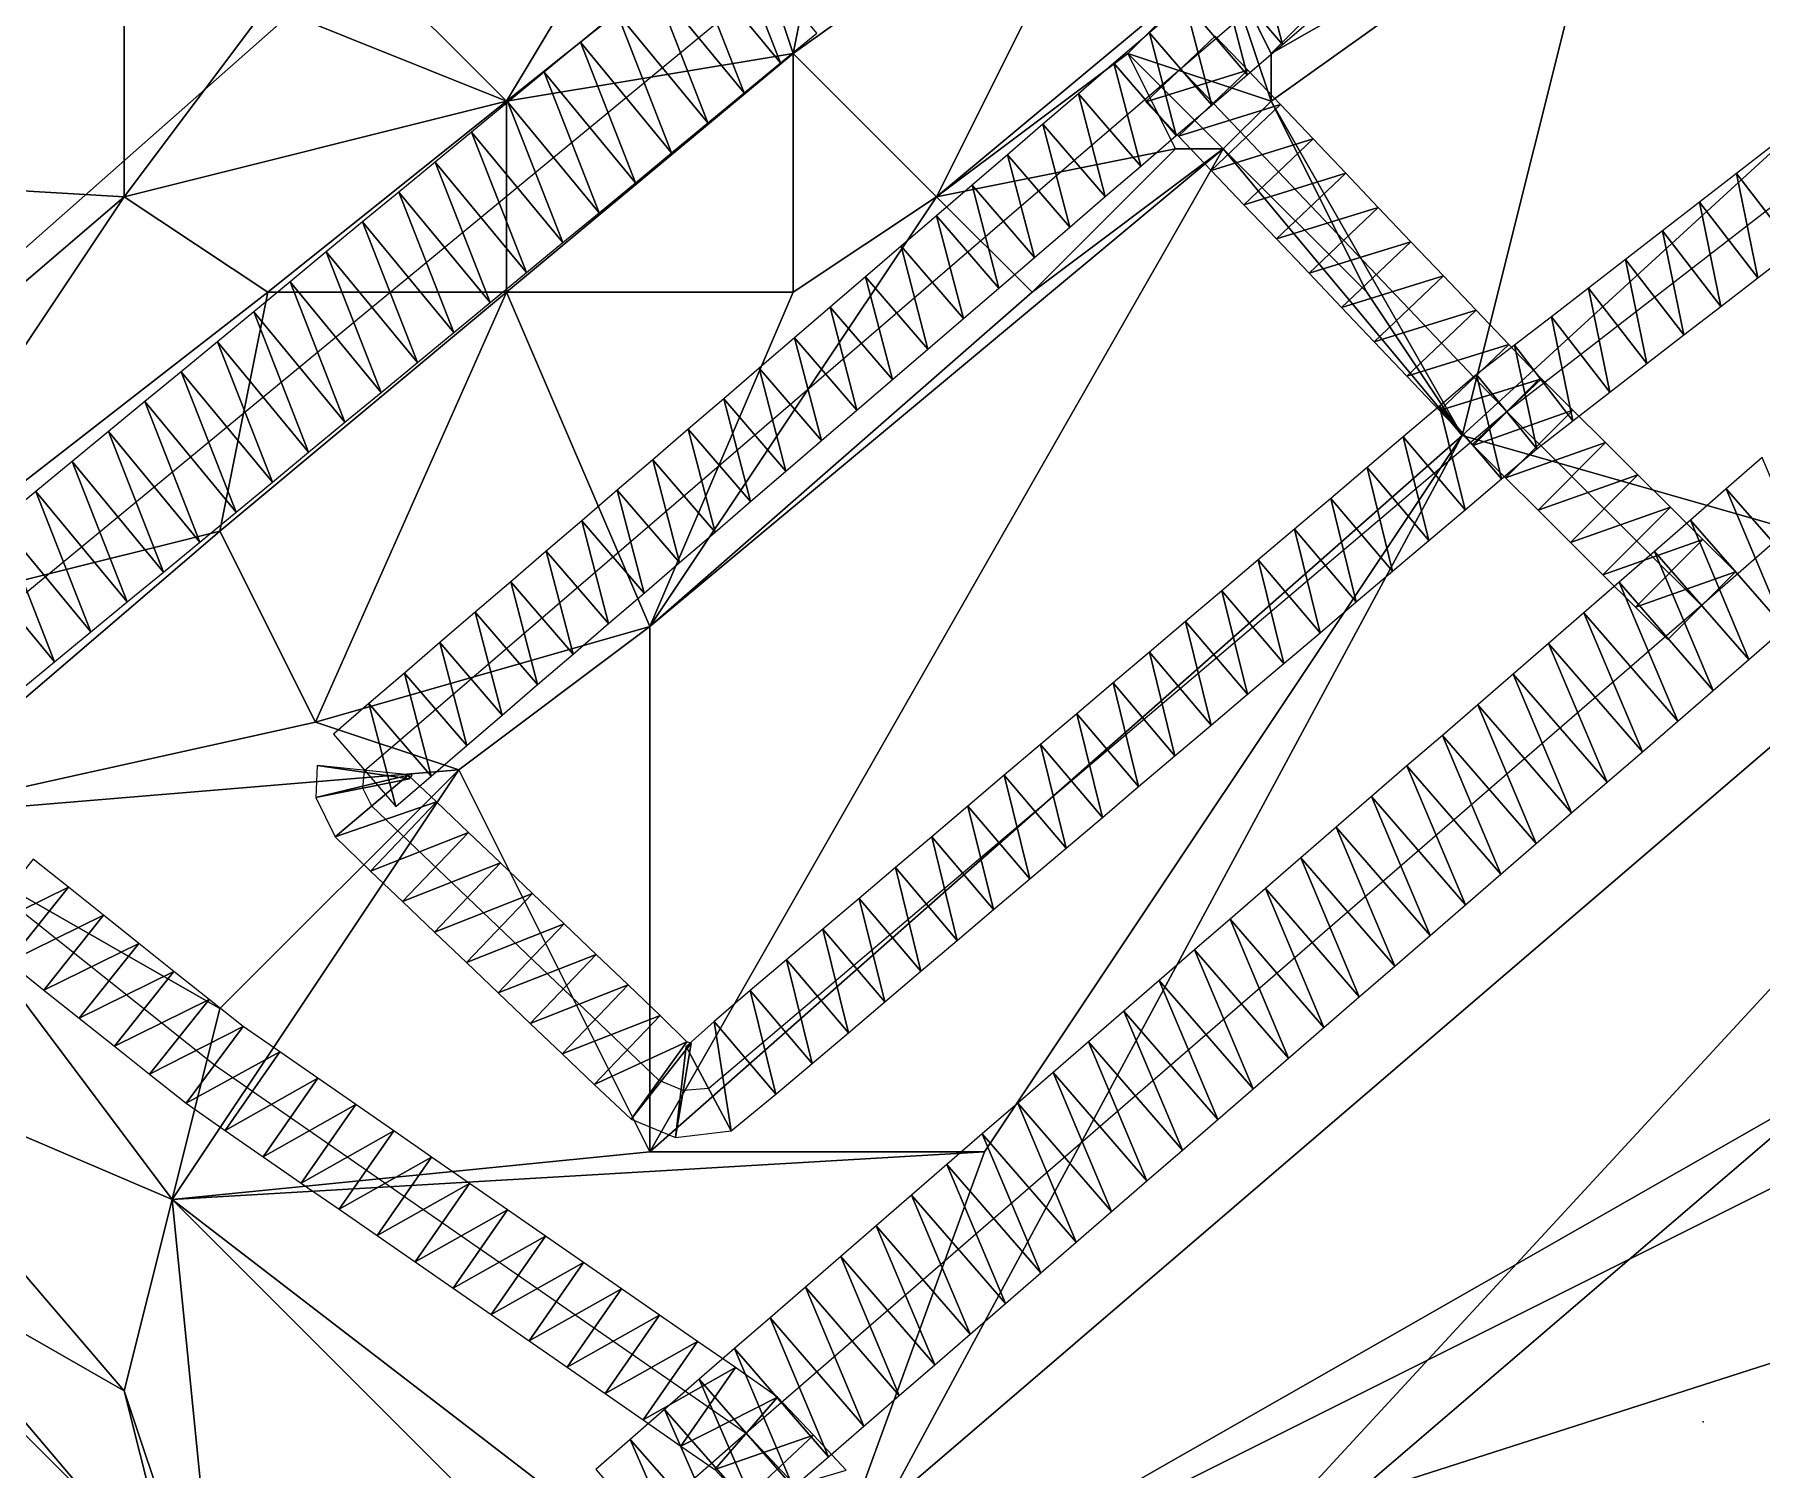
# Model space of a CAD drawing. Header units: metres. Extents: x -1103 to 901, y -902 to 905.
# Drawn here: x -559.8 to -487.5, y 78.7 to 138.8 of the extents above; entities that cross this region are included whole.
import ezdxf

# ---------------------------------------------------------------- set-up
doc = ezdxf.new("R2010")
doc.units = ezdxf.units.M
for name, color, linetype in [('OSM_BUILDING_FOOTPRINTS', 7, 'CONTINUOUS'), ('OSM_BUILDING_ROOFS', 1, 'CONTINUOUS'), ('OSM_BUILDING_WALLS', 8, 'CONTINUOUS'), ('OSM_ROAD_AXES', 2, 'CONTINUOUS'), ('OSM_ROAD_SURFACE', 9, 'CONTINUOUS'), ('OSM_TERRAIN', 3, 'CONTINUOUS'), ('OSM_TREES', 3, 'CONTINUOUS')]:
    doc.layers.add(name, color=color, linetype=linetype)

msp = doc.modelspace()

# ---------------------------------------------------------------- linework, layer by layer
at = {"layer": 'OSM_BUILDING_FOOTPRINTS'}
for points in [[(-587.352, 132.904, 14.427), (-562.592, 154.779, 14.427), (-549.051, 139.661, 14.427), (-573.811, 117.786, 14.427), (-587.352, 132.904, 14.427)], [(-522.952, 78.196, 11.953), (-442.305, 147.392, 11.953), (-434.379, 138.269, 11.953), (-438.115, 135.073, 11.953), (-439.994, 137.229, 11.953), (-448.218, 130.174, 11.953), (-436.092, 116.228, 11.953), (-447.842, 106.153, 11.953), (-452.905, 111.981, 11.953), (-450.341, 114.182, 11.953), (-451.711, 115.753, 11.953), (-453.988, 113.795, 11.953), (-457.713, 118.075, 11.953), (-476.107, 102.283, 11.953), (-472.525, 98.158, 11.953), (-479.511, 92.163, 11.953), (-482.96, 96.123, 11.953), (-514.794, 68.818, 11.953), (-522.952, 78.196, 11.953)], [(-568.991, 91.101, 11.291), (-554.278, 73.75, 11.291), (-580.663, 51.664, 11.291), (-595.376, 69.016, 11.291), (-568.991, 91.101, 11.291)]]:
    msp.add_polyline3d(points, close=True, dxfattribs=at)
at = {"layer": 'OSM_BUILDING_ROOFS'}
for points in [[(-562.592, 154.779, 26.027), (-573.811, 117.786, 26.027), (-549.051, 139.661, 26.027)], [(-442.305, 147.392, 20.353), (-522.952, 78.196, 20.353), (-514.794, 68.818, 20.353)], [(-442.305, 147.392, 20.353), (-514.794, 68.818, 20.353), (-482.96, 96.123, 20.353)], [(-554.278, 73.75, 80.491), (-568.991, 91.101, 80.491), (-595.376, 69.016, 80.491)]]:
    msp.add_3dface(points, dxfattribs=at)
at = {"layer": 'OSM_BUILDING_WALLS'}
for points in [[(-442.305, 147.392, 11.953), (-522.952, 78.196, 11.953), (-522.952, 78.196, 20.353)], [(-442.305, 147.392, 11.953), (-522.952, 78.196, 20.353), (-442.305, 147.392, 20.353)], [(-573.811, 117.786, 14.427), (-549.051, 139.661, 14.427), (-549.051, 139.661, 26.027)], [(-573.811, 117.786, 14.427), (-549.051, 139.661, 26.027), (-573.811, 117.786, 26.027)], [(-514.794, 68.818, 11.953), (-482.96, 96.123, 11.953), (-482.96, 96.123, 20.353)], [(-514.794, 68.818, 11.953), (-482.96, 96.123, 20.353), (-514.794, 68.818, 20.353)], [(-554.278, 73.75, 11.291), (-568.991, 91.101, 11.291), (-568.991, 91.101, 80.491)], [(-554.278, 73.75, 11.291), (-568.991, 91.101, 80.491), (-554.278, 73.75, 80.491)]]:
    msp.add_3dface(points, dxfattribs=at)
at = {"layer": 'OSM_ROAD_AXES'}
for points in [[(-361.459, 281.704, 11.575), (-475.743, 185.059, 13.242), (-568.428, 108.563, 15.081), (-658.459, 30.519, 14.781), (-712.633, -16.991, 17.947), (-735.857, -37.053, 19.852), (-738.543, -38.988, 20.274), (-740.676, -40.835, 20.932), (-812.988, -100.179, 24.888), (-836.908, -123.458, 22.18), (-868.952, -154.745, 17.428), (-897.758, -186.208, 15.969), (-899.913, -187.933, 15.965)], [(-545.944, 107.977, 15.06), (-511.789, 137.35, 15.744), (-476.196, 167.84, 13.299), (-473.897, 168.061, 13.085), (-472.117, 166.657, 13.083), (-461.074, 157.533, 13.336), (-459.737, 155.399, 13.435)], [(-442.15, 156.582, 13.492), (-452.386, 147.746, 13.94), (-489.979, 114.879, 14.143), (-529.971, 80.219, 14.083), (-551.537, 61.319, 13.993), (-625.729, -3.299, 14.549)], [(-459.737, 155.399, 13.435), (-459.438, 152.966, 13.615), (-498.137, 122.996, 14.196), (-531.541, 94.651, 14.288), (-532.602, 94.574, 14.338), (-533.619, 94.994, 14.4), (-545.646, 106.484, 14.987), (-546.022, 107.236, 15.04), (-545.944, 107.977, 15.06)], [(-498.137, 122.996, 14.196), (-511.789, 137.35, 15.744)], [(-489.979, 114.879, 14.143), (-498.137, 122.996, 14.196)], [(-568.428, 108.563, 15.081), (-552.223, 95.646, 14.291), (-529.971, 80.219, 14.083), (-461.681, 7.43, 15.481), (-453.214, -0.566, 15.33), (-451.887, -1.805, 15.322), (-451.08, -2.579, 15.323)]]:
    msp.add_polyline3d(points, dxfattribs=at)
at = {"layer": 'OSM_ROAD_SURFACE'}
for points in [[(-530.832, 143.482, 17.345), (-532.352, 142.228, 17.24), (-528.532, 137.6, 17.25)], [(-530.832, 143.482, 17.345), (-528.532, 137.6, 17.25), (-527.013, 138.854, 17.3)], [(-507.521, 138.372, 15.995), (-508.641, 142.68, 16.015), (-510.124, 141.41, 16.018)], [(-507.521, 138.372, 15.995), (-506.038, 139.643, 15.928), (-508.641, 142.68, 16.015)], [(-532.352, 142.228, 17.24), (-533.871, 140.974, 17.134), (-530.052, 136.346, 17.136)], [(-532.352, 142.228, 17.24), (-530.052, 136.346, 17.136), (-528.532, 137.6, 17.25)], [(-533.871, 140.974, 17.134), (-535.39, 139.72, 17.029), (-531.571, 135.092, 17.023)], [(-533.871, 140.974, 17.134), (-531.571, 135.092, 17.023), (-530.052, 136.346, 17.136)], [(-509.004, 137.102, 15.599), (-510.124, 141.41, 16.018), (-511.607, 140.14, 16.008)], [(-509.004, 137.102, 15.599), (-507.521, 138.372, 15.995), (-510.124, 141.41, 16.018)], [(-535.39, 139.72, 17.029), (-536.91, 138.466, 16.925), (-533.091, 133.838, 16.909)], [(-535.39, 139.72, 17.029), (-533.091, 133.838, 16.909), (-531.571, 135.092, 17.023)], [(-510.486, 135.833, 15.603), (-511.607, 140.14, 16.008), (-513.091, 138.868, 15.999)], [(-510.486, 135.833, 15.603), (-509.004, 137.102, 15.599), (-511.607, 140.14, 16.008)], [(-511.97, 134.557, 15.865), (-513.091, 138.868, 15.999), (-514.578, 137.59, 15.973)], [(-511.97, 134.557, 15.865), (-510.486, 135.833, 15.603), (-513.091, 138.868, 15.999)], [(-536.91, 138.466, 16.925), (-538.429, 137.212, 16.826), (-534.61, 132.584, 16.795)], [(-536.91, 138.466, 16.925), (-534.61, 132.584, 16.795), (-533.091, 133.838, 16.909)], [(-508.974, 137.293, 15.613), (-510.339, 138.729, 15.815), (-513.238, 135.972, 15.957)], [(-513.455, 133.28, 15.897), (-514.578, 137.59, 15.973), (-516.063, 136.312, 15.941)], [(-513.455, 133.28, 15.897), (-511.97, 134.557, 15.865), (-514.578, 137.59, 15.973)], [(-538.429, 137.212, 16.826), (-539.949, 135.957, 16.726), (-536.13, 131.33, 16.681)], [(-538.429, 137.212, 16.826), (-536.13, 131.33, 16.681), (-534.61, 132.584, 16.795)], [(-508.974, 137.293, 15.613), (-513.238, 135.972, 15.957), (-511.873, 134.537, 15.844)], [(-507.609, 135.858, 15.416), (-508.974, 137.293, 15.613), (-511.873, 134.537, 15.844)], [(-539.949, 135.957, 16.726), (-541.468, 134.703, 16.617), (-537.649, 130.076, 16.568)], [(-539.949, 135.957, 16.726), (-537.649, 130.076, 16.568), (-536.13, 131.33, 16.681)], [(-514.94, 132.003, 15.838), (-516.063, 136.312, 15.941), (-517.548, 135.035, 15.907)], [(-514.94, 132.003, 15.838), (-513.455, 133.28, 15.897), (-516.063, 136.312, 15.941)], [(-507.609, 135.858, 15.416), (-511.873, 134.537, 15.844), (-510.507, 133.101, 15.423)], [(-506.244, 134.422, 15.26), (-507.609, 135.858, 15.416), (-510.507, 133.101, 15.423)], [(-541.468, 134.703, 16.617), (-542.988, 133.449, 16.51), (-539.168, 128.822, 16.454)], [(-541.468, 134.703, 16.617), (-539.168, 128.822, 16.454), (-537.649, 130.076, 16.568)], [(-516.425, 130.725, 15.778), (-517.548, 135.035, 15.907), (-519.033, 133.758, 15.874)], [(-516.425, 130.725, 15.778), (-514.94, 132.003, 15.838), (-517.548, 135.035, 15.907)], [(-517.91, 129.448, 15.718), (-519.033, 133.758, 15.874), (-520.518, 132.481, 15.84)], [(-517.91, 129.448, 15.718), (-516.425, 130.725, 15.778), (-519.033, 133.758, 15.874)], [(-506.244, 134.422, 15.26), (-510.507, 133.101, 15.423), (-509.142, 131.666, 15.272)], [(-504.879, 132.987, 15.105), (-506.244, 134.422, 15.26), (-509.142, 131.666, 15.272)], [(-486.978, 134.168, 14.179), (-488.526, 132.969, 14.2), (-486.077, 129.806, 14.17)], [(-542.988, 133.449, 16.51), (-544.507, 132.195, 16.402), (-540.688, 127.568, 16.354)], [(-542.988, 133.449, 16.51), (-540.688, 127.568, 16.354), (-539.168, 128.822, 16.454)], [(-519.395, 128.171, 15.675), (-520.518, 132.481, 15.84), (-522.003, 131.204, 15.797)], [(-519.395, 128.171, 15.675), (-517.91, 129.448, 15.718), (-520.518, 132.481, 15.84)], [(-504.879, 132.987, 15.105), (-509.142, 131.666, 15.272), (-507.777, 130.23, 15.121)], [(-503.514, 131.551, 14.949), (-504.879, 132.987, 15.105), (-507.777, 130.23, 15.121)], [(-488.526, 132.969, 14.2), (-490.074, 131.77, 14.221), (-487.625, 128.607, 14.18)], [(-488.526, 132.969, 14.2), (-487.625, 128.607, 14.18), (-486.077, 129.806, 14.17)], [(-544.507, 132.195, 16.402), (-546.026, 130.941, 16.294), (-542.207, 126.314, 16.278)], [(-544.507, 132.195, 16.402), (-542.207, 126.314, 16.278), (-540.688, 127.568, 16.354)], [(-490.074, 131.77, 14.221), (-491.622, 130.571, 14.242), (-489.173, 127.409, 14.191)], [(-490.074, 131.77, 14.221), (-489.173, 127.409, 14.191), (-487.625, 128.607, 14.18)], [(-546.026, 130.941, 16.294), (-547.546, 129.687, 16.186), (-543.727, 125.06, 16.202)], [(-546.026, 130.941, 16.294), (-543.727, 125.06, 16.202), (-542.207, 126.314, 16.278)], [(-520.88, 126.894, 15.654), (-522.003, 131.204, 15.797), (-523.488, 129.927, 15.777)], [(-520.88, 126.894, 15.654), (-519.395, 128.171, 15.675), (-522.003, 131.204, 15.797)], [(-503.514, 131.551, 14.949), (-507.777, 130.23, 15.121), (-506.412, 128.795, 14.97)], [(-502.148, 130.116, 14.793), (-503.514, 131.551, 14.949), (-506.412, 128.795, 14.97)], [(-502.148, 130.116, 14.793), (-506.412, 128.795, 14.97), (-505.047, 127.359, 14.819)], [(-500.783, 128.68, 14.637), (-502.148, 130.116, 14.793), (-505.047, 127.359, 14.819)], [(-491.622, 130.571, 14.242), (-493.17, 129.372, 14.262), (-490.721, 126.21, 14.201)], [(-491.622, 130.571, 14.242), (-490.721, 126.21, 14.201), (-489.173, 127.409, 14.191)], [(-547.546, 129.687, 16.186), (-549.065, 128.433, 16.078), (-545.246, 123.806, 16.126)], [(-547.546, 129.687, 16.186), (-545.246, 123.806, 16.126), (-543.727, 125.06, 16.202)], [(-522.365, 125.617, 15.633), (-523.488, 129.927, 15.777), (-524.973, 128.65, 15.762)], [(-522.365, 125.617, 15.633), (-520.88, 126.894, 15.654), (-523.488, 129.927, 15.777)], [(-500.783, 128.68, 14.637), (-505.047, 127.359, 14.819), (-503.682, 125.924, 14.668)], [(-499.418, 127.245, 14.482), (-500.783, 128.68, 14.637), (-503.682, 125.924, 14.668)], [(-493.17, 129.372, 14.262), (-494.718, 128.173, 14.283), (-492.269, 125.011, 14.211)], [(-493.17, 129.372, 14.262), (-492.269, 125.011, 14.211), (-490.721, 126.21, 14.201)], [(-549.065, 128.433, 16.078), (-550.585, 127.179, 15.998), (-546.765, 122.552, 16.05)], [(-549.065, 128.433, 16.078), (-546.765, 122.552, 16.05), (-545.246, 123.806, 16.126)], [(-523.85, 124.34, 15.611), (-524.973, 128.65, 15.762), (-526.458, 127.373, 15.748)], [(-523.85, 124.34, 15.611), (-522.365, 125.617, 15.633), (-524.973, 128.65, 15.762)], [(-494.718, 128.173, 14.283), (-496.266, 126.975, 14.304), (-493.817, 123.812, 14.222)], [(-494.718, 128.173, 14.283), (-493.817, 123.812, 14.222), (-492.269, 125.011, 14.211)], [(-525.335, 123.063, 15.59), (-526.458, 127.373, 15.748), (-527.943, 126.096, 15.734)], [(-525.335, 123.063, 15.59), (-523.85, 124.34, 15.611), (-526.458, 127.373, 15.748)], [(-499.418, 127.245, 14.482), (-503.682, 125.924, 14.668), (-502.317, 124.488, 14.517)], [(-498.053, 125.81, 14.338), (-499.418, 127.245, 14.482), (-502.317, 124.488, 14.517)], [(-550.585, 127.179, 15.998), (-552.104, 125.925, 15.945), (-548.285, 121.298, 15.974)], [(-550.585, 127.179, 15.998), (-548.285, 121.298, 15.974), (-546.765, 122.552, 16.05)], [(-496.266, 126.975, 14.304), (-497.814, 125.776, 14.325), (-495.364, 122.613, 14.232)], [(-496.266, 126.975, 14.304), (-495.364, 122.613, 14.232), (-493.817, 123.812, 14.222)], [(-552.104, 125.925, 15.945), (-553.624, 124.671, 15.892), (-549.804, 120.044, 15.898)], [(-552.104, 125.925, 15.945), (-549.804, 120.044, 15.898), (-548.285, 121.298, 15.974)], [(-526.82, 121.786, 15.569), (-527.943, 126.096, 15.734), (-529.428, 124.819, 15.721)], [(-526.82, 121.786, 15.569), (-525.335, 123.063, 15.59), (-527.943, 126.096, 15.734)], [(-498.053, 125.81, 14.338), (-502.317, 124.488, 14.517), (-500.951, 123.053, 14.366)], [(-496.688, 124.374, 14.236), (-498.053, 125.81, 14.338), (-500.951, 123.053, 14.366)], [(-497.814, 125.776, 14.325), (-499.397, 124.549, 14.347), (-496.877, 121.443, 14.242)], [(-497.814, 125.776, 14.325), (-496.877, 121.443, 14.242), (-495.364, 122.613, 14.232)], [(-553.624, 124.671, 15.892), (-555.143, 123.417, 15.839), (-551.324, 118.79, 15.822)], [(-553.624, 124.671, 15.892), (-551.324, 118.79, 15.822), (-549.804, 120.044, 15.898)], [(-528.305, 120.509, 15.548), (-529.428, 124.819, 15.721), (-530.913, 123.542, 15.731)], [(-528.305, 120.509, 15.548), (-526.82, 121.786, 15.569), (-529.428, 124.819, 15.721)], [(-496.688, 124.374, 14.236), (-500.951, 123.053, 14.366), (-499.586, 121.618, 14.255)], [(-499.397, 124.549, 14.347), (-500.949, 123.232, 14.361), (-498.361, 120.182, 14.245)], [(-495.367, 123.061, 14.231), (-496.726, 124.414, 14.236), (-499.548, 121.578, 14.255)], [(-499.397, 124.549, 14.347), (-498.361, 120.182, 14.245), (-496.877, 121.443, 14.242)], [(-555.143, 123.417, 15.839), (-556.662, 122.163, 15.786), (-552.843, 117.536, 15.75)], [(-555.143, 123.417, 15.839), (-552.843, 117.536, 15.75), (-551.324, 118.79, 15.822)], [(-529.79, 119.232, 15.526), (-530.913, 123.542, 15.731), (-532.398, 122.264, 15.741)], [(-529.79, 119.232, 15.526), (-528.305, 120.509, 15.548), (-530.913, 123.542, 15.731)], [(-500.949, 123.232, 14.361), (-502.468, 121.944, 14.382), (-499.88, 118.894, 14.247)], [(-500.949, 123.232, 14.361), (-499.88, 118.894, 14.247), (-498.361, 120.182, 14.245)], [(-495.367, 123.061, 14.231), (-499.548, 121.578, 14.255), (-498.188, 120.225, 14.245)], [(-494.007, 121.708, 14.226), (-495.367, 123.061, 14.231), (-498.188, 120.225, 14.245)], [(-556.662, 122.163, 15.786), (-558.182, 120.909, 15.733), (-554.363, 116.282, 15.664)], [(-556.662, 122.163, 15.786), (-554.363, 116.282, 15.664), (-552.843, 117.536, 15.75)], [(-531.275, 117.955, 15.505), (-532.398, 122.264, 15.741), (-533.883, 120.987, 15.751)], [(-531.275, 117.955, 15.505), (-529.79, 119.232, 15.526), (-532.398, 122.264, 15.741)], [(-502.468, 121.944, 14.382), (-503.986, 120.656, 14.387), (-501.398, 117.606, 14.248)], [(-502.468, 121.944, 14.382), (-501.398, 117.606, 14.248), (-499.88, 118.894, 14.247)], [(-494.007, 121.708, 14.226), (-498.188, 120.225, 14.245), (-496.828, 118.872, 14.234)], [(-492.647, 120.355, 14.221), (-494.007, 121.708, 14.226), (-496.828, 118.872, 14.234)], [(-558.182, 120.909, 15.733), (-559.701, 119.655, 15.68), (-555.882, 115.028, 15.578)], [(-558.182, 120.909, 15.733), (-555.882, 115.028, 15.578), (-554.363, 116.282, 15.664)], [(-532.76, 116.678, 15.49), (-533.883, 120.987, 15.751), (-535.368, 119.71, 15.76)], [(-532.76, 116.678, 15.49), (-531.275, 117.955, 15.505), (-533.883, 120.987, 15.751)], [(-487.443, 121.081, 14.192), (-488.946, 119.767, 14.202), (-484.997, 115.249, 14.175)], [(-503.986, 120.656, 14.387), (-505.504, 119.367, 14.393), (-502.916, 116.317, 14.249)], [(-503.986, 120.656, 14.387), (-502.916, 116.317, 14.249), (-501.398, 117.606, 14.248)], [(-492.647, 120.355, 14.221), (-496.828, 118.872, 14.234), (-495.469, 117.519, 14.224)], [(-491.288, 119.002, 14.213), (-492.647, 120.355, 14.221), (-495.469, 117.519, 14.224)], [(-559.701, 119.655, 15.68), (-561.221, 118.401, 15.627), (-557.401, 113.774, 15.492)], [(-559.701, 119.655, 15.68), (-557.401, 113.774, 15.492), (-555.882, 115.028, 15.578)], [(-534.245, 115.4, 15.497), (-535.368, 119.71, 15.76), (-536.853, 118.433, 15.716)], [(-534.245, 115.4, 15.497), (-532.76, 116.678, 15.49), (-535.368, 119.71, 15.76)], [(-505.504, 119.367, 14.393), (-507.023, 118.079, 14.398), (-504.435, 115.029, 14.222)], [(-505.504, 119.367, 14.393), (-504.435, 115.029, 14.222), (-502.916, 116.317, 14.249)], [(-488.946, 119.767, 14.202), (-490.45, 118.452, 14.208), (-486.501, 113.935, 14.176)], [(-488.946, 119.767, 14.202), (-486.501, 113.935, 14.176), (-484.997, 115.249, 14.175)], [(-491.288, 119.002, 14.213), (-495.469, 117.519, 14.224), (-494.109, 116.167, 14.214)], [(-489.928, 117.649, 14.203), (-491.288, 119.002, 14.213), (-494.109, 116.167, 14.214)], [(-561.221, 118.401, 15.627), (-562.74, 117.147, 15.574), (-558.921, 112.52, 15.407)], [(-561.221, 118.401, 15.627), (-558.921, 112.52, 15.407), (-557.401, 113.774, 15.492)], [(-535.73, 114.123, 15.412), (-536.853, 118.433, 15.716), (-538.338, 117.156, 15.611)], [(-535.73, 114.123, 15.412), (-534.245, 115.4, 15.497), (-536.853, 118.433, 15.716)], [(-507.023, 118.079, 14.398), (-508.541, 116.79, 14.404), (-505.953, 113.74, 14.213)], [(-507.023, 118.079, 14.398), (-505.953, 113.74, 14.213), (-504.435, 115.029, 14.222)], [(-490.45, 118.452, 14.208), (-491.949, 117.141, 14.209), (-488.01, 112.616, 14.177)], [(-490.45, 118.452, 14.208), (-488.01, 112.616, 14.177), (-486.501, 113.935, 14.176)], [(-562.74, 117.147, 15.574), (-560.44, 111.265, 15.321), (-558.921, 112.52, 15.407)], [(-537.215, 112.846, 15.322), (-538.338, 117.156, 15.611), (-539.823, 115.879, 15.506)], [(-537.215, 112.846, 15.322), (-535.73, 114.123, 15.412), (-538.338, 117.156, 15.611)], [(-489.928, 117.649, 14.203), (-494.109, 116.167, 14.214), (-492.75, 114.814, 14.204)], [(-491.949, 117.141, 14.209), (-493.425, 115.862, 14.21), (-489.496, 111.328, 14.179)], [(-488.569, 116.296, 14.193), (-489.928, 117.649, 14.203), (-492.75, 114.814, 14.204)], [(-491.949, 117.141, 14.209), (-489.496, 111.328, 14.179), (-488.01, 112.616, 14.177)], [(-508.541, 116.79, 14.404), (-510.06, 115.502, 14.409), (-507.472, 112.452, 14.217)], [(-508.541, 116.79, 14.404), (-507.472, 112.452, 14.217), (-505.953, 113.74, 14.213)], [(-538.7, 111.569, 15.272), (-539.823, 115.879, 15.506), (-541.308, 114.602, 15.401)], [(-538.7, 111.569, 15.272), (-537.215, 112.846, 15.322), (-539.823, 115.879, 15.506)], [(-493.425, 115.862, 14.21), (-494.906, 114.578, 14.212), (-490.977, 110.044, 14.18)], [(-493.425, 115.862, 14.21), (-490.977, 110.044, 14.18), (-489.496, 111.328, 14.179)], [(-488.569, 116.296, 14.193), (-492.75, 114.814, 14.204), (-491.39, 113.461, 14.194)], [(-510.06, 115.502, 14.409), (-511.578, 114.214, 14.414), (-508.99, 111.164, 14.22)], [(-510.06, 115.502, 14.409), (-508.99, 111.164, 14.22), (-507.472, 112.452, 14.217)], [(-540.185, 110.292, 15.221), (-541.308, 114.602, 15.401), (-542.793, 113.325, 15.296)], [(-540.185, 110.292, 15.221), (-538.7, 111.569, 15.272), (-541.308, 114.602, 15.401)], [(-511.578, 114.214, 14.414), (-513.096, 112.925, 14.42), (-510.508, 109.875, 14.224)], [(-511.578, 114.214, 14.414), (-510.508, 109.875, 14.224), (-508.99, 111.164, 14.22)], [(-494.906, 114.578, 14.212), (-496.388, 113.295, 14.213), (-492.458, 108.76, 14.181)], [(-494.906, 114.578, 14.212), (-492.458, 108.76, 14.181), (-490.977, 110.044, 14.18)], [(-541.67, 109.015, 15.17), (-542.793, 113.325, 15.296), (-544.278, 112.048, 15.191)], [(-541.67, 109.015, 15.17), (-540.185, 110.292, 15.221), (-542.793, 113.325, 15.296)], [(-513.096, 112.925, 14.42), (-514.615, 111.637, 14.425), (-512.027, 108.587, 14.227)], [(-513.096, 112.925, 14.42), (-512.027, 108.587, 14.227), (-510.508, 109.875, 14.224)], [(-496.388, 113.295, 14.213), (-497.869, 112.011, 14.214), (-493.939, 107.477, 14.182)], [(-496.388, 113.295, 14.213), (-493.939, 107.477, 14.182), (-492.458, 108.76, 14.181)], [(-543.155, 107.738, 15.131), (-544.278, 112.048, 15.191), (-545.763, 110.771, 15.086)], [(-543.155, 107.738, 15.131), (-541.67, 109.015, 15.17), (-544.278, 112.048, 15.191)], [(-514.615, 111.637, 14.425), (-516.133, 110.349, 14.431), (-513.545, 107.299, 14.231)], [(-514.615, 111.637, 14.425), (-513.545, 107.299, 14.231), (-512.027, 108.587, 14.227)], [(-497.869, 112.011, 14.214), (-499.35, 110.727, 14.215), (-495.42, 106.193, 14.184)], [(-497.869, 112.011, 14.214), (-495.42, 106.193, 14.184), (-493.939, 107.477, 14.182)], [(-544.64, 106.461, 15.037), (-545.763, 110.771, 15.086), (-547.248, 109.494, 15.039)], [(-544.64, 106.461, 15.037), (-543.155, 107.738, 15.131), (-545.763, 110.771, 15.086)], [(-499.35, 110.727, 14.215), (-500.831, 109.444, 14.217), (-496.902, 104.909, 14.185)], [(-499.35, 110.727, 14.215), (-496.902, 104.909, 14.185), (-495.42, 106.193, 14.184)], [(-516.133, 110.349, 14.431), (-517.651, 109.06, 14.436), (-515.063, 106.01, 14.234)], [(-516.133, 110.349, 14.431), (-515.063, 106.01, 14.234), (-513.545, 107.299, 14.231)], [(-500.831, 109.444, 14.217), (-502.312, 108.16, 14.218), (-498.383, 103.626, 14.186)], [(-500.831, 109.444, 14.217), (-498.383, 103.626, 14.186), (-496.902, 104.909, 14.185)], [(-517.651, 109.06, 14.436), (-519.17, 107.772, 14.442), (-516.582, 104.722, 14.238)], [(-517.651, 109.06, 14.436), (-516.582, 104.722, 14.238), (-515.063, 106.01, 14.234)], [(-544.06, 107.628, 15.122), (-547.933, 108.185, 15.081), (-547.983, 106.844, 15.059)], [(-544.117, 107.774, 15.132), (-544.06, 107.628, 15.122), (-547.983, 106.844, 15.059)], [(-544.117, 107.774, 15.132), (-547.983, 106.844, 15.059), (-547.174, 105.194, 14.942)], [(-544.06, 107.628, 15.122), (-543.955, 107.77, 15.132), (-547.933, 108.185, 15.081)], [(-542.928, 106.654, 15.072), (-544.117, 107.774, 15.132), (-547.174, 105.194, 14.942)], [(-519.17, 107.772, 14.442), (-520.688, 106.483, 14.447), (-518.1, 103.433, 14.241)], [(-519.17, 107.772, 14.442), (-518.1, 103.433, 14.241), (-516.582, 104.722, 14.238)], [(-502.312, 108.16, 14.218), (-503.794, 106.876, 14.219), (-499.864, 102.342, 14.187)], [(-502.312, 108.16, 14.218), (-499.864, 102.342, 14.187), (-498.383, 103.626, 14.186)], [(-542.928, 106.654, 15.072), (-547.174, 105.194, 14.942), (-545.691, 103.761, 14.866)], [(-541.592, 105.377, 15.01), (-542.928, 106.654, 15.072), (-545.691, 103.761, 14.866)], [(-520.688, 106.483, 14.447), (-522.207, 105.195, 14.453), (-519.619, 102.145, 14.245)], [(-520.688, 106.483, 14.447), (-519.619, 102.145, 14.245), (-518.1, 103.433, 14.241)], [(-503.794, 106.876, 14.219), (-505.275, 105.593, 14.22), (-501.345, 101.058, 14.189)], [(-503.794, 106.876, 14.219), (-501.345, 101.058, 14.189), (-499.864, 102.342, 14.187)], [(-505.275, 105.593, 14.22), (-506.756, 104.309, 14.222), (-502.826, 99.775, 14.19)], [(-505.275, 105.593, 14.22), (-502.826, 99.775, 14.19), (-501.345, 101.058, 14.189)], [(-541.592, 105.377, 15.01), (-545.691, 103.761, 14.866), (-544.355, 102.485, 14.837)], [(-540.255, 104.1, 14.947), (-541.592, 105.377, 15.01), (-544.355, 102.485, 14.837)], [(-522.207, 105.195, 14.453), (-523.725, 103.907, 14.458), (-521.137, 100.857, 14.248)], [(-522.207, 105.195, 14.453), (-521.137, 100.857, 14.248), (-519.619, 102.145, 14.245)], [(-562.308, 101.128, 14.703), (-558.342, 103.082, 14.771), (-559.815, 104.256, 14.853)], [(-540.255, 104.1, 14.947), (-544.355, 102.485, 14.837), (-543.019, 101.208, 14.774)], [(-538.919, 102.824, 14.879), (-540.255, 104.1, 14.947), (-543.019, 101.208, 14.774)], [(-506.756, 104.309, 14.222), (-508.237, 103.025, 14.223), (-504.308, 98.491, 14.191)], [(-506.756, 104.309, 14.222), (-504.308, 98.491, 14.191), (-502.826, 99.775, 14.19)], [(-523.725, 103.907, 14.458), (-525.243, 102.618, 14.464), (-522.655, 99.568, 14.252)], [(-523.725, 103.907, 14.458), (-522.655, 99.568, 14.252), (-521.137, 100.857, 14.248)], [(-562.308, 101.128, 14.703), (-560.835, 99.954, 14.631), (-558.342, 103.082, 14.771)], [(-560.835, 99.954, 14.631), (-556.869, 101.907, 14.69), (-558.342, 103.082, 14.771)], [(-538.919, 102.824, 14.879), (-543.019, 101.208, 14.774), (-541.682, 99.931, 14.711)], [(-537.583, 101.547, 14.81), (-538.919, 102.824, 14.879), (-541.682, 99.931, 14.711)], [(-508.237, 103.025, 14.223), (-509.718, 101.742, 14.224), (-505.789, 97.207, 14.192)], [(-508.237, 103.025, 14.223), (-505.789, 97.207, 14.192), (-504.308, 98.491, 14.191)], [(-525.243, 102.618, 14.464), (-526.762, 101.33, 14.469), (-524.174, 98.28, 14.255)], [(-525.243, 102.618, 14.464), (-524.174, 98.28, 14.255), (-522.655, 99.568, 14.252)], [(-560.835, 99.954, 14.631), (-559.362, 98.779, 14.558), (-556.869, 101.907, 14.69)], [(-559.362, 98.779, 14.558), (-555.396, 100.733, 14.608), (-556.869, 101.907, 14.69)], [(-537.583, 101.547, 14.81), (-541.682, 99.931, 14.711), (-540.346, 98.655, 14.648)], [(-536.247, 100.27, 14.74), (-537.583, 101.547, 14.81), (-540.346, 98.655, 14.648)], [(-526.762, 101.33, 14.469), (-528.28, 100.041, 14.474), (-525.692, 96.991, 14.259)], [(-526.762, 101.33, 14.469), (-525.692, 96.991, 14.259), (-524.174, 98.28, 14.255)], [(-509.718, 101.742, 14.224), (-511.2, 100.458, 14.225), (-507.27, 95.924, 14.194)], [(-509.718, 101.742, 14.224), (-507.27, 95.924, 14.194), (-505.789, 97.207, 14.192)], [(-559.362, 98.779, 14.558), (-557.889, 97.605, 14.486), (-555.396, 100.733, 14.608)], [(-557.889, 97.605, 14.486), (-553.922, 99.559, 14.526), (-555.396, 100.733, 14.608)], [(-536.247, 100.27, 14.74), (-540.346, 98.655, 14.648), (-539.01, 97.378, 14.585)], [(-534.91, 98.994, 14.67), (-536.247, 100.27, 14.74), (-539.01, 97.378, 14.585)], [(-528.28, 100.041, 14.474), (-529.798, 98.753, 14.48), (-527.21, 95.703, 14.262)], [(-528.28, 100.041, 14.474), (-527.21, 95.703, 14.262), (-525.692, 96.991, 14.259)], [(-511.2, 100.458, 14.225), (-512.681, 99.174, 14.21), (-508.751, 94.64, 14.195)], [(-511.2, 100.458, 14.225), (-508.751, 94.64, 14.195), (-507.27, 95.924, 14.194)], [(-557.889, 97.605, 14.486), (-556.416, 96.431, 14.414), (-553.922, 99.559, 14.526)], [(-556.416, 96.431, 14.414), (-552.449, 98.385, 14.445), (-553.922, 99.559, 14.526)], [(-512.681, 99.174, 14.21), (-514.162, 97.891, 14.178), (-510.232, 93.356, 14.196)], [(-512.681, 99.174, 14.21), (-510.232, 93.356, 14.196), (-508.751, 94.64, 14.195)], [(-556.416, 96.431, 14.414), (-554.942, 95.257, 14.342), (-552.449, 98.385, 14.445)], [(-554.942, 95.257, 14.342), (-551.03, 97.252, 14.44), (-552.449, 98.385, 14.445)], [(-534.91, 98.994, 14.67), (-539.01, 97.378, 14.585), (-537.673, 96.101, 14.521)], [(-533.574, 97.717, 14.585), (-534.91, 98.994, 14.67), (-537.673, 96.101, 14.521)], [(-529.798, 98.753, 14.48), (-531.317, 97.465, 14.481), (-528.729, 94.415, 14.266)], [(-529.798, 98.753, 14.48), (-528.729, 94.415, 14.266), (-527.21, 95.703, 14.262)], [(-533.574, 97.717, 14.585), (-537.673, 96.101, 14.521), (-536.337, 94.825, 14.458)], [(-532.449, 96.616, 14.484), (-533.574, 97.717, 14.585), (-536.337, 94.825, 14.458)], [(-514.162, 97.891, 14.178), (-515.643, 96.607, 14.146), (-511.714, 92.073, 14.197)], [(-514.162, 97.891, 14.178), (-511.714, 92.073, 14.197), (-510.232, 93.356, 14.196)], [(-554.942, 95.257, 14.342), (-553.416, 94.041, 14.267), (-551.03, 97.252, 14.44)], [(-553.416, 94.041, 14.267), (-549.494, 96.188, 14.464), (-551.03, 97.252, 14.44)], [(-531.317, 97.465, 14.481), (-532.477, 96.419, 14.475), (-530.605, 92.884, 14.271)], [(-531.317, 97.465, 14.481), (-530.605, 92.884, 14.271), (-528.729, 94.415, 14.266)], [(-553.416, 94.041, 14.267), (-551.773, 92.901, 14.272), (-549.494, 96.188, 14.464)], [(-551.773, 92.901, 14.272), (-547.904, 95.086, 14.412), (-549.494, 96.188, 14.464)], [(-532.449, 96.616, 14.484), (-536.337, 94.825, 14.458), (-534.789, 93.372, 14.387)], [(-532.277, 96.547, 14.474), (-532.449, 96.616, 14.484), (-534.789, 93.372, 14.387)], [(-532.277, 96.547, 14.474), (-534.789, 93.372, 14.387), (-532.928, 92.601, 14.307)], [(-532.477, 96.419, 14.475), (-532.277, 96.547, 14.474), (-532.928, 92.601, 14.307)], [(-532.477, 96.419, 14.475), (-532.928, 92.601, 14.307), (-530.605, 92.884, 14.271)], [(-515.643, 96.607, 14.146), (-517.124, 95.323, 14.114), (-513.195, 90.789, 14.199)], [(-515.643, 96.607, 14.146), (-513.195, 90.789, 14.199), (-511.714, 92.073, 14.197)], [(-551.773, 92.901, 14.272), (-550.183, 91.799, 14.219), (-547.904, 95.086, 14.412)], [(-550.183, 91.799, 14.219), (-546.315, 93.984, 14.36), (-547.904, 95.086, 14.412)], [(-517.124, 95.323, 14.114), (-518.605, 94.039, 14.081), (-514.676, 89.505, 14.2)], [(-517.124, 95.323, 14.114), (-514.676, 89.505, 14.2), (-513.195, 90.789, 14.199)], [(-550.183, 91.799, 14.219), (-548.594, 90.697, 14.167), (-546.315, 93.984, 14.36)], [(-548.594, 90.697, 14.167), (-544.726, 92.882, 14.308), (-546.315, 93.984, 14.36)], [(-518.605, 94.039, 14.081), (-520.087, 92.756, 14.082), (-516.157, 88.222, 14.201)], [(-518.605, 94.039, 14.081), (-516.157, 88.222, 14.201), (-514.676, 89.505, 14.2)], [(-548.594, 90.697, 14.167), (-547.005, 89.595, 14.098), (-544.726, 92.882, 14.308)], [(-547.005, 89.595, 14.098), (-543.136, 91.78, 14.255), (-544.726, 92.882, 14.308)], [(-520.087, 92.756, 14.082), (-521.568, 91.472, 14.071), (-517.638, 86.938, 14.202)], [(-520.087, 92.756, 14.082), (-517.638, 86.938, 14.202), (-516.157, 88.222, 14.201)], [(-547.005, 89.595, 14.098), (-545.415, 88.493, 14.102), (-543.136, 91.78, 14.255)], [(-545.415, 88.493, 14.102), (-541.547, 90.678, 14.089), (-543.136, 91.78, 14.255)], [(-521.568, 91.472, 14.071), (-523.049, 90.188, 14.078), (-519.119, 85.654, 14.204)], [(-521.568, 91.472, 14.071), (-519.119, 85.654, 14.204), (-517.638, 86.938, 14.202)], [(-545.415, 88.493, 14.102), (-543.826, 87.391, 14.107), (-541.547, 90.678, 14.089)], [(-543.826, 87.391, 14.107), (-539.958, 89.576, 14.093), (-541.547, 90.678, 14.089)], [(-523.049, 90.188, 14.078), (-524.53, 88.905, 14.086), (-520.601, 84.371, 14.19)], [(-523.049, 90.188, 14.078), (-520.601, 84.371, 14.19), (-519.119, 85.654, 14.204)], [(-543.826, 87.391, 14.107), (-542.237, 86.289, 14.111), (-539.958, 89.576, 14.093)], [(-542.237, 86.289, 14.111), (-538.368, 88.475, 14.097), (-539.958, 89.576, 14.093)], [(-542.237, 86.289, 14.111), (-540.647, 85.187, 14.115), (-538.368, 88.475, 14.097)], [(-540.647, 85.187, 14.115), (-536.779, 87.373, 14.102), (-538.368, 88.475, 14.097)], [(-524.53, 88.905, 14.086), (-526.011, 87.621, 14.093), (-522.082, 83.087, 14.158)], [(-524.53, 88.905, 14.086), (-522.082, 83.087, 14.158), (-520.601, 84.371, 14.19)], [(-526.011, 87.621, 14.093), (-527.493, 86.337, 14.101), (-523.563, 81.803, 14.126)], [(-526.011, 87.621, 14.093), (-523.563, 81.803, 14.126), (-522.082, 83.087, 14.158)], [(-540.647, 85.187, 14.115), (-539.058, 84.085, 14.12), (-536.779, 87.373, 14.102)], [(-539.058, 84.085, 14.12), (-535.189, 86.271, 14.106), (-536.779, 87.373, 14.102)], [(-539.058, 84.085, 14.12), (-537.468, 82.983, 14.124), (-535.189, 86.271, 14.106)], [(-537.468, 82.983, 14.124), (-533.6, 85.169, 14.111), (-535.189, 86.271, 14.106)], [(-527.493, 86.337, 14.101), (-528.974, 85.054, 14.108), (-525.044, 80.52, 14.128)], [(-527.493, 86.337, 14.101), (-525.044, 80.52, 14.128), (-523.563, 81.803, 14.126)], [(-537.468, 82.983, 14.124), (-535.879, 81.881, 14.129), (-533.6, 85.169, 14.111)], [(-535.879, 81.881, 14.129), (-532.011, 84.067, 14.115), (-533.6, 85.169, 14.111)], [(-528.974, 85.054, 14.108), (-530.455, 83.77, 14.115), (-526.525, 79.236, 14.135)], [(-528.974, 85.054, 14.108), (-526.525, 79.236, 14.135), (-525.044, 80.52, 14.128)], [(-535.879, 81.881, 14.129), (-534.29, 80.78, 14.133), (-532.011, 84.067, 14.115)], [(-534.29, 80.78, 14.133), (-530.421, 82.965, 14.119), (-532.011, 84.067, 14.115)], [(-530.455, 83.77, 14.115), (-531.942, 82.481, 14.123), (-528, 77.958, 14.143)], [(-530.455, 83.77, 14.115), (-528, 77.958, 14.143), (-526.525, 79.236, 14.135)], [(-534.29, 80.78, 14.133), (-532.7, 79.678, 14.137), (-530.421, 82.965, 14.119)], [(-531.942, 82.481, 14.123), (-533.386, 81.215, 14.13), (-529.432, 76.703, 14.15)], [(-532.7, 79.678, 14.137), (-528.663, 81.732, 14.124), (-530.421, 82.965, 14.119)], [(-531.942, 82.481, 14.123), (-529.432, 76.703, 14.15), (-528, 77.958, 14.143)], [(-532.7, 79.678, 14.137), (-531.28, 78.707, 14.141), (-528.663, 81.732, 14.124)], [(-531.28, 78.707, 14.141), (-527.147, 80.132, 14.131), (-528.663, 81.732, 14.124)], [(-533.386, 81.215, 14.13), (-534.824, 79.955, 14.138), (-530.869, 75.443, 14.157)], [(-533.386, 81.215, 14.13), (-530.869, 75.443, 14.157), (-529.432, 76.703, 14.15)], [(-534.824, 79.955, 14.138), (-536.262, 78.695, 14.145), (-532.307, 74.183, 14.165)], [(-534.824, 79.955, 14.138), (-532.307, 74.183, 14.165), (-530.869, 75.443, 14.157)], [(-531.28, 78.707, 14.141), (-530.064, 77.395, 14.147), (-527.147, 80.132, 14.131)], [(-530.064, 77.395, 14.147), (-525.781, 78.676, 14.138), (-527.147, 80.132, 14.131)]]:
    msp.add_3dface(points, dxfattribs=at)
at = {"layer": 'OSM_TERRAIN'}
for points in [[(-590, 134, 16.895), (-556, 146, 17.071), (-564, 156, 16.884)], [(-530, 144, 17.321), (-528, 138, 17.238), (-526, 148, 17.497)], [(-528, 138, 17.238), (-522, 132, 15.771), (-514, 148, 17.345)], [(-528, 138, 17.238), (-514, 148, 17.345), (-526, 148, 17.497)], [(-522, 132, 15.771), (-510, 142, 16.008), (-514, 148, 17.345)], [(-508, 138, 15.97), (-498, 148, 15.63), (-510, 142, 16.008)], [(-508, 138, 15.97), (-494, 146, 15.024), (-498, 148, 15.63)], [(-590, 134, 16.895), (-556, 132, 16.968), (-556, 146, 17.071)], [(-556, 132, 16.968), (-550, 140, 17.167), (-556, 146, 17.071)], [(-540, 136, 16.675), (-534, 146, 18.036), (-546, 142, 18.151)], [(-540, 136, 16.675), (-530, 144, 17.321), (-534, 146, 18.036)], [(-508, 136, 15.397), (-494, 146, 15.024), (-508, 138, 15.97)], [(-508, 136, 15.397), (-500, 122, 14.208), (-494, 146, 15.024)], [(-500, 122, 14.208), (-476, 144, 14.042), (-494, 146, 15.024)], [(-540, 136, 16.675), (-528, 138, 17.238), (-530, 144, 17.321)], [(-500, 122, 14.208), (-458, 110, 14), (-476, 144, 14.042)], [(-540, 136, 16.675), (-546, 142, 18.151), (-550, 140, 17.167)], [(-514, 138, 15.936), (-510, 142, 16.008), (-522, 132, 15.771)], [(-508, 136, 15.397), (-510, 142, 16.008), (-514, 138, 15.936)], [(-508, 136, 15.397), (-508, 138, 15.97), (-510, 142, 16.008)], [(-556, 132, 16.968), (-540, 136, 16.675), (-550, 140, 17.167)], [(-540, 128, 16.336), (-528, 128, 15.757), (-528, 138, 17.238)], [(-540, 128, 16.336), (-528, 138, 17.238), (-540, 136, 16.675)], [(-528, 128, 15.757), (-522, 132, 15.771), (-528, 138, 17.238)], [(-522, 132, 15.771), (-512, 134, 15.883), (-514, 138, 15.936)], [(-512, 134, 15.883), (-510, 134, 15.397), (-514, 138, 15.936)], [(-510, 134, 15.397), (-508, 136, 15.397), (-514, 138, 15.936)], [(-550, 128, 15.976), (-540, 136, 16.675), (-556, 132, 16.968)], [(-550, 128, 15.976), (-540, 128, 16.336), (-540, 136, 16.675)], [(-504, 128, 14.555), (-508, 136, 15.397), (-510, 134, 15.397)], [(-504, 128, 14.555), (-500, 122, 14.208), (-508, 136, 15.397)], [(-570, 120, 16.893), (-556, 132, 16.968), (-590, 134, 16.895)], [(-534, 92, 14.266), (-510, 134, 15.397), (-534, 114, 15.368)], [(-534, 92, 14.266), (-500, 122, 14.208), (-510, 134, 15.397)], [(-534, 114, 15.368), (-510, 134, 15.397), (-518, 128, 15.604)], [(-518, 128, 15.604), (-512, 134, 15.883), (-522, 132, 15.771)], [(-510, 134, 15.397), (-512, 134, 15.883), (-518, 128, 15.604)], [(-500, 122, 14.208), (-504, 128, 14.555), (-510, 134, 15.397)], [(-570, 120, 16.893), (-568, 114, 15.365), (-556, 132, 16.968)], [(-568, 114, 15.365), (-550, 128, 15.976), (-556, 132, 16.968)], [(-534, 114, 15.368), (-522, 132, 15.771), (-528, 128, 15.757)], [(-534, 114, 15.368), (-518, 128, 15.604), (-522, 132, 15.771)], [(-552, 118, 15.734), (-550, 128, 15.976), (-568, 114, 15.365)], [(-552, 118, 15.734), (-548, 110, 14.962), (-540, 128, 16.336)], [(-552, 118, 15.734), (-540, 128, 16.336), (-550, 128, 15.976)], [(-548, 110, 14.962), (-534, 114, 15.368), (-540, 128, 16.336)], [(-534, 114, 15.368), (-528, 128, 15.757), (-540, 128, 16.336)], [(-534, 92, 14.266), (-520, 92, 14.017), (-500, 122, 14.208)], [(-520, 92, 14.017), (-528, 70, 14.133), (-500, 122, 14.208)], [(-528, 70, 14.133), (-458, 110, 14), (-500, 122, 14.208)], [(-566, 106, 14.917), (-552, 118, 15.734), (-568, 114, 15.365)], [(-566, 106, 14.917), (-548, 110, 14.962), (-552, 118, 15.734)], [(-548, 110, 14.962), (-542, 108, 15.102), (-534, 114, 15.368)], [(-534, 92, 14.266), (-534, 114, 15.368), (-542, 108, 15.102)], [(-542, 108, 15.102), (-548, 110, 14.962), (-566, 106, 14.917)], [(-528, 70, 14.133), (-472, 98, 14.011), (-458, 110, 14)], [(-552, 98, 14.368), (-542, 108, 15.102), (-566, 106, 14.917)], [(-552, 98, 14.368), (-554, 90, 14.051), (-542, 108, 15.102)], [(-554, 90, 14.051), (-534, 92, 14.266), (-542, 108, 15.102)], [(-568, 96, 14.358), (-554, 90, 14.051), (-566, 106, 14.917)], [(-554, 90, 14.051), (-552, 98, 14.368), (-566, 106, 14.917)], [(-472, 88, 14.159), (-472, 98, 14.011), (-528, 70, 14.133)], [(-570, 90, 13.484), (-556, 82, 13.888), (-568, 96, 14.358)], [(-556, 82, 13.888), (-554, 90, 14.051), (-568, 96, 14.358)], [(-528, 70, 14.133), (-520, 92, 14.017), (-554, 90, 14.051)], [(-554, 90, 14.051), (-520, 92, 14.017), (-534, 92, 14.266)], [(-594, 70, 13.484), (-554, 74, 13.518), (-570, 90, 13.484)], [(-570, 90, 13.484), (-554, 74, 13.518), (-556, 82, 13.888)], [(-556, 82, 13.888), (-552, 70, 13.936), (-554, 90, 14.051)], [(-552, 70, 13.936), (-536, 72, 14.016), (-554, 90, 14.051)], [(-536, 72, 14.016), (-528, 70, 14.133), (-554, 90, 14.051)], [(-528, 70, 14.133), (-476, 72, 14), (-472, 88, 14.159)], [(-552, 70, 13.936), (-556, 82, 13.888), (-554, 74, 13.518)]]:
    msp.add_3dface(points, dxfattribs=at)
at = {"layer": 'OSM_TREES'}
msp.add_point((-489.913, 80.695, 14.134), dxfattribs=at)

doc.saveas('drawing.dxf')
